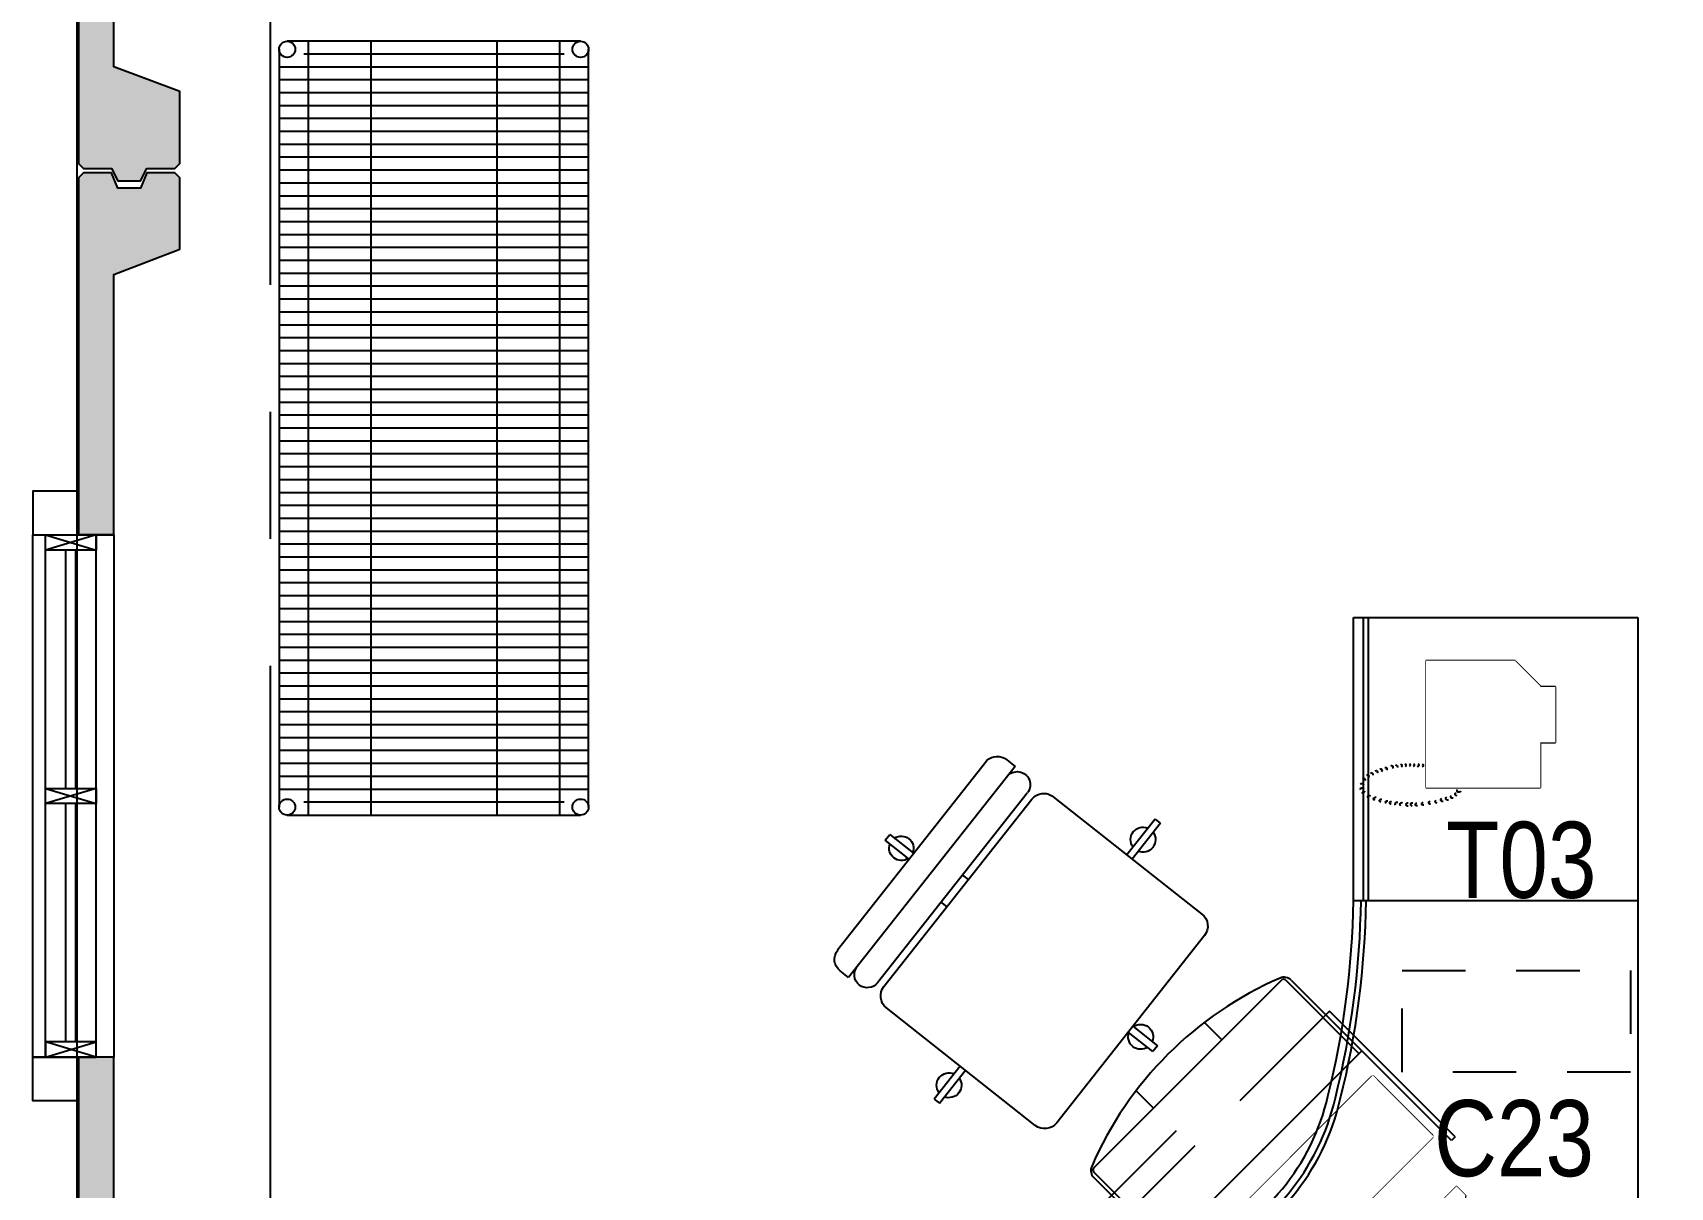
# Model space of a CAD drawing. Extents: x -28 to 149, y -33 to 76.
# Drawn here: x -0.468 to 2.758, y 17.886 to 20.159 of the extents above; entities that cross this region are included whole.
import ezdxf

# ---------------------------------------------------------------- set-up
doc = ezdxf.new("R2010")
doc.units = 0
doc.set_wipeout_variables(frame=1)
for name, pattern in [('CENTER', [2, 1.25, -0.25, 0.25, -0.25]), ('HIDDEN', [0.375, 0.25, -0.125]), ('HIDDEN2', [0.1875, 0.125, -0.0625])]:
    doc.linetypes.add(name, pattern=pattern)
for name, color, linetype in [('arq-ejes-principales', 1, 'CENTER'), ('arq-hatch', 252, 'Continuous'), ('arq-mobiliario', 1, 'Continuous'), ('arq-prefafricado', 1, 'Continuous'), ('arq-tarimas', 1, 'Continuous'), ('arq-techo', 1, 'Continuous'), ('arq-text-equipamiento', 2, 'Continuous'), ('arq-ventanas', 2, 'Continuous'), ('arq-wipeout', 2, 'Continuous'), ('wipeout', 254, 'Continuous')]:
    doc.layers.add(name, color=color, linetype=linetype)
doc.styles.add('dape 2', font='ARIALN.TTF', dxfattribs={"height": 2.5})

# ---------------------------------------------------------------- blocks, each defined once
blk = doc.blocks.new('S09')
for p, q in [((0.2054073958617479, 0.2578202470482758), (0.2054073958617479, 0.3484346724856771)), ((0.2182906908779216, 0.3475463897439859), (0.2054073958617479, 0.3475463897439859)), ((0.2182906908779216, 0.3475463897439859), (0.2182906908779216, 0.2578202470482758)), ((0.4991212709312762, 0.25817811635428), (0.4991212709312691, -0.2714001091064944)), ((0.519999999999996, 0.25817811635428), (0.4991212709312762, 0.25817811635428)), ((0, 0.2278202470482782), (0, -0.2421797529517207)), ((0.4032221944398273, 0.2578202470482758), (0.03000000000000114, 0.2578202470482758)), ((0.4332221944398285, -0.2421797529517207), (0.4332221944398285, 0.2278202470482782)), ((0.447703120286377, 0.2311078595643501), (0.447703120286377, -0.243997545103845)), ((0.5499999999999972, -0.2421797529517207), (0.5499999999999972, 0.2324678516785532)), ((0, 0), (-0.0616941121458936, 0)), ((-0.0616941121458936, 0), (-0.0616941121458936, -0.01435950590343893)), ((0.447703120286377, 0.02601582044188078), (0.4332221944398285, 0.02601582044188078)), ((0.6099999999999923, 0), (0.5499999999999972, 0)), ((0.6099999999999923, -0.01435950590343893), (0.6099999999999923, 0)), ((-0.0616941121458936, -0.01435950590343893), (0, -0.01435950590343893)), ((0.5499999999999972, -0.01435950590343893), (0.6099999999999923, -0.01435950590343893)), ((0.4489237102407841, -0.04233402174336831), (0.4332221944398285, -0.04233402174336831)), ((0.03000000000000114, -0.2721797529517218), (0.4032221944398273, -0.2721797529517218)), ((0.2054073958617479, -0.3546973853407636), (0.2054073958617479, -0.2721797529517218)), ((0.2182906908779145, -0.2721797529517218), (0.2182906908779145, -0.3546973853407636)), ((0.4991212709312691, -0.2714001091064944), (0.519999999999996, -0.2714001091064944)), ((0.2182906908779145, -0.3546973853407636), (0.2054073958617479, -0.3546973853407636))]:
    blk.add_line(p, q)
for centre, radius, start, end in [((0.2118490433698312, 0.3010202470482746), 0.0245, 105.2436560029349, 254.7563439970651), ((0.2118490433698312, 0.3010202470482746), 0.0245, 285.2436560029416, 74.75634399705832), ((0.4734121956088231, 0.2324781163542795), 0.02569999999999939, 359.999999999999, 180.000000000001), ((0.519999999999996, 0.2278202470482746), 0.0303578693060047, 8.806265444034567, 90), ((0.03000000000000114, 0.2278202470482746), 0.0299999999999998, 90, 180), ((0.4032221944398273, 0.2278202470482746), 0.0299999999999998, 0, 90), ((-0.02501250828040469, -0.006773954720802777), 0.02455558586291562, 16.01339442394712, 163.9866055760527), ((0.5749999999999957, -0.007179752951721241), 0.02397404824065763, 17.42638589022775, 162.5736141097723), ((-0.02501250828040469, -0.006773954720802777), 0.02455558586291562, 197.9937632189564, 342.0062367810435), ((0.5749999999999957, -0.007179752951721241), 0.02397404824065763, 197.4263858902277, 342.5736141097723), ((0.03000000000000114, -0.2421797529517207), 0.03000000000000025, 180, 270), ((0.4032221944398273, -0.2421797529517207), 0.03000000000000025, 270, 359.9999999999992), ((0.4734121956088231, -0.243997545103845), 0.0257090753224487, 180, 0), ((0.519999999999996, -0.2421797529517207), 0.02922035615477503, 270, 0), ((0.2123027705256604, -0.3154276195300625), 0.0245, 106.3463979251559, 253.6536020748437), ((0.2123027705256604, -0.3154276195300625), 0.0245, 284.1466686349571, 75.85333136504245)]:
    blk.add_arc(centre, radius, start, end)
blk = doc.blocks.new('*U169')
at = {"linetype": 'HIDDEN2'}
blk.add_lwpolyline([(0, 0), (0.1999999999999886, 0), (0.1999999999999886, -0.4500000000000455), (0, -0.4500000000000455)], close=True, dxfattribs=at)
blk = doc.blocks.new('*U170')
for p, q in [((-0.142248875367729, 0.1632000000014135), (-0.1285535014309582, 0.163200000001269)), ((-0.1358488753677766, 0.1728000000013421), (-0.1285535014308573, 0.1728000000012673)), ((-0.1614488753675941, 0.1344000000016159), (-0.1285535014309582, 0.1344000000012688)), ((-0.1550488753676454, 0.1440000000015389), (-0.1285535014308573, 0.1440000000012671)), ((-0.1486488753676851, 0.1536000000014792), (-0.1285535014307564, 0.1536000000012732)), ((-0.1635535014300501, 0.124800000001632), (-0.1285535014307564, 0.124800000001273)), ((-0.1635535014300501, 0.115200000001626), (-0.1285535014308573, 0.115200000001267)), ((-0.1635535014300501, 0.1056000000016379), (-0.1285535014309582, 0.1056000000012687)), ((-0.1635535014300501, 0.09600000000163189), (-0.1285535014310591, 0.09600000000126263)), ((-0.1635535014300501, 0.08640000000162584), (-0.12855350143116, 0.08640000000125658)), ((-0.1635535014300501, 0.07680000000163023), (-0.1285535014312609, 0.07680000000127118)), ((-0.1635535014300501, 0.06720000000164217), (-0.1285535014313618, 0.06720000000127291)), ((-0.1635535014305565, 0.05760000000165411), (-0.1285535014314646, 0.05760000000128485)), ((-0.1635535014305565, 0.04800000000164806), (-0.1285535014315655, 0.0480000000012788)), ((-0.1635535014305565, 0.03840000000164201), (-0.1285535014316664, 0.03840000000127275)), ((-0.1635535014305565, 0.0288000000016464), (-0.1285535014317673, 0.02880000000128735)), ((-0.1635535014305565, 0.01920000000165833), (-0.1285535014318682, 0.01920000000128907)), ((-0.163553501431063, 0.009600000001670272), (-0.128553501431971, 0.009600000001301012)), ((-0.163553501431063, 1.66422431391311e-12), (-0.1285535014320719, 2.033484491903437e-12)), ((-0.163553501431063, -0.009599999998341824), (-0.128553501431971, -0.009599999997972564)), ((-0.1635535014305565, -0.01919999999832989), (-0.1285535014318682, -0.01919999999796063)), ((-0.1635535014305565, -0.02879999999831795), (-0.1285535014317673, -0.0287999999979589)), ((-0.1635535014305565, -0.03839999999831356), (-0.1285535014316664, -0.0383999999979443)), ((-0.1635535014305565, -0.04799999999831961), (-0.1285535014315655, -0.04799999999795035)), ((-0.1635535014305565, -0.05759999999832566), (-0.1285535014314646, -0.0575999999979564)), ((-0.1635535014300501, -0.06719999999831372), (-0.1285535014313618, -0.06719999999794446)), ((-0.1635535014300501, -0.07679999999830178), (-0.1285535014312609, -0.07679999999794274)), ((-0.1635535014300501, -0.0863999999982974), (-0.12855350143116, -0.08639999999792813)), ((-0.1635535014300501, -0.09599999999830344), (-0.1285535014310591, -0.09599999999793418)), ((-0.1635535014300501, -0.1055999999983095), (-0.1285535014309582, -0.1055999999979402)), ((-0.1635535014300501, -0.1151999999982976), (-0.1285535014308573, -0.1151999999979385)), ((-0.1635535014300501, -0.1247999999983036), (-0.1285535014307564, -0.1247999999979446)), ((-0.1614488753675941, -0.1343999999982874), (-0.1285535014309582, -0.1343999999979404)), ((-0.1550488753676454, -0.1439999999982104), (-0.1285535014308573, -0.1439999999979387)), ((-0.1486488753676851, -0.1535999999981508), (-0.1285535014307564, -0.1535999999979447)), ((-0.142248875367729, -0.1631999999980851), (-0.1285535014309582, -0.1631999999979405)), ((-0.1358488753677766, -0.1727999999980137), (-0.1285535014308573, -0.1727999999979388))]:
    blk.add_line(p, q)
for points in [[(-0.404822571349172, -0.2300000000008851), (-0.224822571349172, -0.2300000000008851), (-0.224822571349172, 0.2299999999990945), (-0.404822571349172, 0.2299999999990945)], [(0.11000000000152, 0.1449999999988449), (0.01500000000152113, 0.1449999999998397), (0.01500000000231694, 0.2199999999998568), (0.1100000000023158, 0.2199999999988336)], [(0.01500000000152113, 0.1449999999998397), (0.01500000000231694, 0.2199999999998568), (0.1100000000023158, 0.2199999999988336), (0.11000000000152, 0.1449999999988449)], [(0.1450000000015166, 0.1449999999984755), (0.1220000000015204, 0.1449999999987313), (0.1220000000023163, 0.2199999999987199), (0.1450000000023124, 0.2199999999984641)], [(0.1220000000015204, 0.1449999999987313), (0.1220000000023163, 0.2199999999987199), (0.1450000000023124, 0.219999999998464), (0.1450000000015166, 0.1449999999984755)], [(-0.1260535014260142, 0.1920000000010527), (-0.1260535014300501, -0.1919999999989335), (-0.1010535014300501, -0.1919999999989335), (-0.1010535014260142, 0.1920000000010527)], [(0.03250000000099362, 0.0949999999996578), (0.03250000000079467, 0.07499999999964757), (0.01500000000078217, 0.07499999999984652), (0.01500000000143586, 0.1349999999998488), (0.03250000000141995, 0.1349999999996498), (0.03250000000119257, 0.114999999999668), (0.05000000000120508, 0.1149999999994691), (0.05000000000100613, 0.09499999999945885)], [(0.01500000000078217, 0.07499999999984656), (0.01500000000143587, 0.1349999999998488), (0.03250000000141994, 0.1349999999996498), (0.03250000000119257, 0.114999999999668), (0.05000000000120508, 0.1149999999994691), (0.05000000000100613, 0.09499999999945885), (0.03250000000099362, 0.0949999999996578), (0.03250000000079467, 0.07499999999964757)], [(0.110000000000781, 0.07499999999885176), (0.07000000000078899, 0.07499999999924967), (0.07000000000141426, 0.1349999999992804), (0.1100000000014063, 0.134999999998854)], [(0.07000000000078899, 0.07499999999924967), (0.07000000000141426, 0.1349999999992803), (0.1100000000014063, 0.134999999998854), (0.110000000000781, 0.07499999999885176)], [(0.1450000000007776, 0.07499999999848228), (0.1220000000007815, 0.07499999999870965), (0.1220000000014352, 0.1349999999987119), (0.1450000000014313, 0.1349999999984846)], [(0.1220000000007815, 0.07499999999870965), (0.1220000000014352, 0.1349999999987119), (0.1450000000014313, 0.1349999999984846), (0.1450000000007776, 0.0749999999984823)], [(0.0149999999976842, -0.2200000000001694), (0.01499999999799684, -0.1900000000001683), (0.03249999999800934, -0.1900000000003388), (0.03249999999817987, -0.1750000000003524), (0.01499999999816737, -0.1750000000001535), (0.01500000000021373, 0.0199999999998397), (0.03250000000022624, 0.01999999999966917), (0.03250000000036835, 0.03499999999965553), (0.01500000000035584, 0.03499999999985448), (0.0150000000006969, 0.0649999999998272), (0.1100000000006958, 0.06499999999883244), (0.1099999999976831, -0.2200000000011642)], [(0.0149999999976842, -0.2200000000001694), (0.01499999999799684, -0.1900000000001683), (0.03249999999800934, -0.1900000000003388), (0.03249999999817987, -0.1750000000003524), (0.01499999999816737, -0.1750000000001535), (0.01500000000021373, 0.01999999999983971), (0.03250000000022623, 0.01999999999966917), (0.03250000000036835, 0.03499999999965553), (0.01500000000035584, 0.03499999999985448), (0.0150000000006969, 0.0649999999998272), (0.1100000000006958, 0.06499999999883244), (0.1099999999976831, -0.2200000000011642)], [(0.1449999999998965, -0.01000000000152568), (0.1219999999999004, -0.0100000000012983), (0.1220000000006678, 0.06499999999871875), (0.1450000000006924, 0.06499999999846295)], [(0.1219999999999004, -0.01000000000129825), (0.1220000000006678, 0.06499999999871875), (0.1450000000006924, 0.06499999999846295), (0.1449999999998965, -0.01000000000152568)], [(-0.1960535014300502, -0.03249999999894038), (-0.1660535014300502, -0.03249999999894038), (-0.1660535014300502, 0.03250000000105957), (-0.1960535014300502, 0.03250000000105957)], [(0.1449999999990155, -0.09350000000151226), (0.1219999999990193, -0.09350000000128489), (0.1219999999998151, -0.01850000000126784), (0.1449999999998113, -0.01850000000152363)], [(0.1219999999990193, -0.09350000000128489), (0.1219999999998151, -0.01850000000126784), (0.1449999999998113, -0.01850000000152363), (0.1449999999990155, -0.09350000000151225)], [(0.1449999999981344, -0.1770000000015273), (0.1219999999981383, -0.1770000000012715), (0.1219999999989341, -0.1020000000012828), (0.1449999999989302, -0.1020000000015102)], [(0.1219999999981383, -0.1770000000012715), (0.1219999999989341, -0.1020000000012829), (0.1449999999989302, -0.1020000000015102), (0.1449999999981344, -0.1770000000015273)], [(0.1449999999976797, -0.2200000000015052), (0.1219999999976835, -0.2200000000012778), (0.1219999999979393, -0.1970000000012817), (0.1449999999979354, -0.1970000000015091)], [(0.1219999999976835, -0.2200000000012778), (0.1219999999979393, -0.1970000000012817), (0.1449999999979354, -0.1970000000015091), (0.1449999999976796, -0.2200000000015052)]]:
    blk.add_lwpolyline(points, close=True)
blk.add_lwpolyline([(0.004999999997579607, -0.2300000000000466, -0.4142135623730951), (-2.359001882723533e-12, -0.2249999999999943), (2.359001882723533e-12, 0.2249999999999943, -0.4142135623730951), (0.005000000002411298, 0.2299999999999329), (0.1650000000024363, 0.229999999998256, -0.4142135623730951), (0.1700000000023749, 0.2249999999982037), (0.1699999999976285, -0.2250000000017849, -0.4142135623730951), (0.1649999999976046, -0.2300000000017235)], format="xyb", close=True)
for points in [[(-0.1260535014260142, 0.1920000000010527), (-0.1660535014300502, 0.1320000000010526), (-0.1660535014300502, -0.1319999999989334), (-0.1260535014300501, -0.1919999999989335)], [(-0.1010535014274799, 0.05254668119785588), (-0.05746057231748691, 0.0961396103078489), (-0.094937231720374, 0.1336162697107359), (-0.1010535014266921, 0.1275000000044177)], [(-0.1660535014300502, 0.0625000000010596), (-0.1960535014300501, 0.03250000000105957), (-0.1960535014300502, -0.03249999999894015), (-0.1660535014300501, -0.0624999999989404)], [(-0.1010535014293722, -0.1274999999996185), (-0.094937231720374, -0.1336162697086167), (-0.05746057231748691, -0.0961396103057297), (-0.1010535014285844, -0.05254668119463224)]]:
    blk.add_lwpolyline(points)
for points in [[(-0.22482257134917205, -0.23000000000088508), (-0.40482257134917193, -0.23000000000088508), (-0.404822571349172, 0.22999999999909437), (-0.22482257134917205, 0.22999999999909437)], [(0.17000000000242765, 0.22999999999825615), (-2.4158453015843406e-12, 0.22999999999825615), (-2.4158453015843406e-12, -0.23000000000004658), (0.17000000000242765, -0.23000000000004658)], [(-0.10105350143005014, -0.19199999999893344), (-0.12605350143005012, -0.1919999999989335), (-0.16605350143005018, -0.13199999999893341), (-0.16605350143005024, -0.06249999999894035), (-0.19605350143005015, -0.032499999998940265), (-0.1960535014300502, 0.032500000001059515), (-0.16605350143005018, 0.06250000000105954), (-0.16605350143005018, 0.1320000000010525), (-0.12605350142601424, 0.19200000000105255), (-0.10105350142601423, 0.19200000000105255), (-0.10105350142669213, 0.12750000000441764), (-0.09493723172037404, 0.13361626971073592), (-0.057460572317486934, 0.09613961030784884), (-0.10105350142747992, 0.05254668119785583), (-0.10105350142858444, -0.05254668119463224), (-0.057460572317486934, -0.0961396103057297), (-0.094937231720374, -0.13361626970861668), (-0.10105350142937222, -0.12749999999961853)]]:
    blk.add_wipeout(points).dxf.layer = 'wipeout'
blk = doc.blocks.new('M-04')
for p, q in [((0, -1.2), (0, 0)), ((0, 0), (1.5, 0)), ((1.5, 0), (1.5, -0.56)), ((0.7555793725461355, -0.338825897274716), (0.7626504403581554, -0.3317548294626962)), ((1.003066745961443, -0.5863132706900236), (0.7555793725461355, -0.338825897274716)), ((1.010137813773463, -0.5792422028780038), (0.7626504403581554, -0.3317548294626962)), ((0.5434473381902036, -0.9045113222239218), (0.9323560678427725, -0.5156025925713528)), ((0.9323560678427725, -0.5156025925713528), (1.071323194335307, -0.6545697190638871)), ((0.9266992135932531, -0.5212594468208722), (1.071656103736484, -0.6662163369641032)), ((1.071656103736564, -0.6732874047758819), (0.7011321503947326, -1.043811358117714)), ((0.3595995750817076, -0.7348056947391441), (0.3666706428935667, -0.7277346269272851)), ((0.3595995750817076, -0.7348056947391441), (0.6070869484970154, -0.9822930681544517)), ((0.3666706428935667, -0.7277346269272851), (0.6141580163088745, -0.9752220003425927)), ((0.9535692712784702, -0.7913742372339763), (0.9879775883500692, -0.825782554305575)), ((0.694061082582954, -1.043811358117633), (0.549104192439723, -0.8988544679744024)), ((0.6824144646827379, -1.043478448716456), (0.5434473381902036, -0.9045113222239218)), ((0.8192189828529877, -0.9257245256594588), (0.8536272999245865, -0.9601328427310576)), ((0, -1.2), (0.5600000000000023, -1.2))]:
    blk.add_line(p, q)
at = {"linetype": 'HIDDEN'}
blk.add_line((0.6070869484970154, -0.9822930681544517), (1.010137813773463, -0.5792422028780038), dxfattribs=at)
for centre, major_axis, ratio, start_param, end_param in [((1.0414570428048, -0.9141068344466039), (0.3306314334952904, 0.3306314334952903), 0.9999999999999999, 0.2826240387518166, 2.129709974745987), ((1.041457042804799, -0.9141068344465966), (-0.3235603656834168, 0.3235603656834168), 0.9999999999999998, -1.289970296556813, 0.5591066593167469), ((1.041457042804804, -0.9141068344466048), (-0.3129537639656078, 0.3129537639656079), 0.9999999999999998, -1.292750816596777, 0.5594094615102385), ((1.456179639935498, 0.03624578038560999), (-0.4121399267030745, 0.4121399267030746), 0.9999999999999987, 2.017763809737926, 2.431447909699328), ((1.4561796399355, 0.03624578038560888), (-0.4050688588912041, 0.4050688588912042), 0.9999999999999998, 2.019203120850858, 2.432764119011005), ((1.456179639935492, 0.03624578038559401), (0.4227465284208765, 0.4227465284208764), 0.9999999999999991, 3.586440402611979, 4.000352709072232), ((0.4197036514826301, -0.3918589058636186), (0.505581348548382, 0.505581348548382), 0.9999999999999996, 4.336707598744329, 5.08807036202505), ((1.057181058711589, -0.6687118546876052), (-0.014142135623731, 0.014142135623731), 0.9999999999999966, 3.517274035230156, 4.712388980384693), ((1.068120569830635, -0.6697518708699524), (-0.003535533905932753, 0.003535533905932753), 0.9999999999999843, 3.141592653589793, 4.712388980384674), ((2.253343155255005, -1.224643703349121), (1.215178891567411, 1.21517889156741), 0.9999999999999997, 2.111976716774298, 2.341853945637633), ((2.253343155254889, -1.224643703349154), (1.208107823755466, 1.208107823755466), 0.9999999999999991, 2.111924614143297, 2.34177000447445), ((2.253343155255131, -1.224643703349205), (-1.197501222037822, 1.197501222037822), 0.9999999999999991, 0.5410481774958864, 0.7708459070138449), ((0.6965566003064559, -1.029336313092738), (-0.01414213562373096, 0.01414213562373096), 0.9999999999999994, 1.570796326794897, 2.765911271949431), ((0.6975966164888031, -1.040275824211784), (0.003535533905932753, 0.003535533905932753), 0.999999999999992, 3.141592653589793, 4.712388980384698)]:
    blk.add_ellipse(centre, major_axis=major_axis, ratio=ratio, start_param=start_param, end_param=end_param)
blk.add_point((0.7379017030165684, -0.710056957397557))
blk = doc.blocks.new('*U172')
for p, q in [((0.5576319082592838, -1.650922090173655e-16), (0, 0)), ((0, 0), (-1.658075689211802e-16, -0.5600481792064762)), ((0.5576319082592834, -0.5600481792064763), (0.5576319082592838, -1.650922090173655e-16)), ((-1.658075689211802e-16, -0.5600481792064762), (0.5576319082592834, -0.5600481792064763))]:
    blk.add_line(p, q)
at = {"color": 251}
for p, q in [((-1.658075689211802e-16, -0.5300481792064786), (0.5576319082592834, -0.5300481792064787)), ((-1.658075689211802e-16, -0.5400481792064766), (0.5576319082592834, -0.5400481792064767))]:
    blk.add_line(p, q, dxfattribs=at)
blk = doc.blocks.new('*U173')
for p, q in [((1.418309913958638e-14, 1.419697692739419e-14), (0.08913800744493014, 2.128306836841239e-14)), ((1.412763509452627e-14, -0.2258721722261328), (1.418309913958638e-14, 1.419697692739419e-14)), ((0.08913800744493015, 0.02938533183185395), (0.1984222131352453, 0.02938533183185392)), ((0.08913800744493014, 0.02031818886391076), (0.08913800744493015, 0.02938533183185395)), ((0.08913800744493014, -0.01269891104390556), (0.08913800744493014, 0.02031818886391076)), ((0.09317583873217924, 0.01633206777602677), (0.09317583873217924, -0.00750126856269876)), ((0.1937309400331912, 0.01633206777602674), (0.09317583873217924, 0.01633206777602677)), ((0.1860061026842885, 0.02031818886391073), (0.1033805569786494, 0.02031818886391074)), ((0.1937309400331912, -0.007501268562698794), (0.1937309400331912, 0.01633206777602674)), ((0.1984222131352453, 0.02938533183185392), (0.1984222131352453, 0.02031818886391072)), ((0.1984222131352453, 0.02031818886391072), (0.1984222131352453, -0.01269891104390559)), ((0.1984222131352453, 2.124862106516196e-14), (0.1999308857399313, 2.124852868560814e-14)), ((0.2500000000000142, -0.05006911426006874), (0.1999308857399313, 2.124852868560814e-14)), ((0.01875363689067907, -0.02923169983032638), (0.01875363689065064, -0.06854204782295882)), ((0.01996983100613645, -0.01269891104391265), (0.07157860826107762, -0.01269891104391266)), ((0.02339479210336034, -0.02459054461765222), (0.06265141888043499, -0.02449197943521856)), ((0.06753528787164949, -0.0693713370804119), (0.06729257409308784, -0.02913313464789983)), ((0.1124361436187513, -0.01269891104390557), (0.08913800744493014, -0.01269891104390556)), ((0.09164583432915659, -0.03221231276859275), (0.2011294917965926, -0.03221231276859278)), ((0.09317583873217924, -0.00750126856269876), (0.1937309400331912, -0.007501268562698794)), ((0.1984222131352453, -0.01269891104390559), (0.1790657296324127, -0.01269891104390559)), ((0.2401967174005648, -0.05296474270453906), (0.2105375210788764, -0.02330554638285072)), ((0.09164583432915659, -0.04491982294776169), (0.2011294917965926, -0.04491982294776171)), ((0.09164583432915659, -0.05762733312693062), (0.2011294917965926, -0.05762733312693065)), ((0.2500000000000142, -0.05006911426006874), (0.2500000000000142, -0.2258721722261328)), ((0.02356041979489016, -0.07579267457293072), (0.01875363689065064, -0.06854204782295882)), ((0.02356041979489016, -0.07579267457291651), (0.02356041979489014, -0.1698214265687313)), ((0.06272850496740996, -0.07662196383039091), (0.06753528787164949, -0.06937133708041901)), ((0.06272850496740996, -0.0766219638303767), (0.06272850496740993, -0.1706507158261915)), ((0.09164583432915659, -0.07033484330609954), (0.2011294917965926, -0.07033484330609958)), ((0.09164583432915659, -0.08304235348526848), (0.2011294917965926, -0.08304235348526852)), ((0.1038024863387221, -0.09574986366443743), (0.2011294917965926, -0.09574986366443745)), ((0.09167946174943603, -0.1204617840833251), (0.09167946174943602, -0.1280810619032736)), ((0.09167946174943602, -0.1280810619032736), (0.1094701191942561, -0.1280810619032736)), ((0.1165099965178768, -0.1084573738436064), (0.2011294917965926, -0.1084573738436064)), ((0.09171677890923029, -0.1561658251964673), (0.09171677890923029, -0.145169649894136)), ((0.0917167789092445, -0.1561658251964602), (0.1057167789092403, -0.1561658251964602)), ((0.1109667789092298, -0.1561658251964673), (0.1109667789092298, -0.145169649894136)), ((0.110966778909244, -0.1561658251964602), (0.1249667789092398, -0.1561658251964602)), ((0.1302167789092294, -0.1561658251964673), (0.1302167789092294, -0.145169649894136)), ((0.1302167789092436, -0.1561658251964602), (0.1442167789092394, -0.1561658251964602)), ((0.1494667789092431, -0.1561658251964673), (0.1494667789092431, -0.145169649894136)), ((0.1494667789092431, -0.1561658251964602), (0.1616805497782962, -0.1561658251964602)), ((0.1896849531924686, -0.1575515862954334), (0.1896849531924686, -0.146555410993102)), ((0.1896849531924686, -0.1575515862954263), (0.2018987240615217, -0.1575515862954263)), ((0.2125678268543396, -0.1578980265701731), (0.2125678268543396, -0.1469018512678418)), ((0.2125678268543396, -0.157898026570166), (0.2247815977233926, -0.157898026570166)), ((0.02356041979489014, -0.1698214265687313), (0.01875363689065061, -0.177072053318696)), ((0.06272850496740993, -0.1706507158261915), (0.06753528787164946, -0.1779013425761563)), ((0.09171677890923029, -0.1754158251964669), (0.09171677890923029, -0.161415825196464)), ((0.0917167789092445, -0.1754158251964598), (0.1057167789092403, -0.1754158251964598)), ((0.09171677890923027, -0.1946658251964664), (0.09171677890923027, -0.1806658251964635)), ((0.1109667789092298, -0.1754158251964669), (0.1109667789092298, -0.161415825196464)), ((0.110966778909244, -0.1754158251964598), (0.1249667789092398, -0.1754158251964598)), ((0.1109667789092298, -0.1946658251964664), (0.1109667789092298, -0.1806658251964635)), ((0.1302167789092294, -0.1754158251964669), (0.1302167789092294, -0.161415825196464)), ((0.1302167789092436, -0.1754158251964598), (0.1442167789092394, -0.1754158251964598)), ((0.1302167789092294, -0.1946658251964664), (0.1302167789092294, -0.1806658251964635)), ((0.1494667789092431, -0.1754158251964669), (0.1494667789092431, -0.161415825196464)), ((0.1494667789092431, -0.1754158251964598), (0.1616805497782962, -0.1754158251964598)), ((0.1494667789092431, -0.1946658251964664), (0.1494667789092431, -0.1806658251964635)), ((0.1896849531924686, -0.1768015862954329), (0.1896849531924686, -0.16280158629543)), ((0.1896849531924686, -0.1768015862954258), (0.2018987240615217, -0.1768015862954258)), ((0.1896849531924686, -0.1960515862954325), (0.1896849531924686, -0.1820515862954296)), ((0.2125678268543396, -0.1771480265701726), (0.2125678268543396, -0.1631480265701697)), ((0.2125678268543396, -0.1771480265701655), (0.2247815977233926, -0.1771480265701655)), ((0.2125678268543396, -0.1963980265701722), (0.2125678268543396, -0.1823980265701693)), ((0.09171677890924448, -0.1946658251964593), (0.1057167789092403, -0.1946658251964593)), ((0.09171677890923027, -0.213915825196466), (0.09171677890923027, -0.1999158251964631)), ((0.09171677890924448, -0.2139158251964589), (0.1057167789092403, -0.2139158251964589)), ((0.110966778909244, -0.1946658251964593), (0.1249667789092398, -0.1946658251964593)), ((0.1109667789092298, -0.213915825196466), (0.1109667789092298, -0.1999158251964631)), ((0.110966778909244, -0.2139158251964589), (0.1249667789092398, -0.2139158251964589)), ((0.1302167789092436, -0.1946658251964593), (0.1442167789092394, -0.1946658251964593)), ((0.1302167789092294, -0.213915825196466), (0.1302167789092294, -0.1999158251964631)), ((0.1302167789092436, -0.2139158251964589), (0.1442167789092394, -0.2139158251964589)), ((0.1494667789092431, -0.1946658251964593), (0.1616805497782962, -0.1946658251964593)), ((0.1494667789092431, -0.213915825196466), (0.1494667789092431, -0.1999158251964631)), ((0.1494667789092431, -0.2139158251964589), (0.1616805497782962, -0.2139158251964589)), ((0.1896849531924686, -0.1960515862954254), (0.2018987240615217, -0.1960515862954254)), ((0.1896849531924686, -0.215301586295432), (0.1896849531924686, -0.2013015862954291)), ((0.1896849531924686, -0.2153015862954249), (0.2018987240615217, -0.2153015862954249)), ((0.2125678268543396, -0.1963980265701651), (0.2247815977233926, -0.1963980265701651)), ((0.2125678268543396, -0.2156480265701717), (0.2125678268543396, -0.2016480265701688)), ((0.2125678268543396, -0.2156480265701646), (0.2247815977233926, -0.2156480265701646)), ((0.2500000000000142, -0.2258721722261328), (1.412763509452627e-14, -0.2258721722261328))]:
    blk.add_line(p, q)
blk.add_lwpolyline([(0.01875363689065061, -0.177072053318696), (0.01875363689063639, -0.2102328284106179, 0.4142135623730951), (0.02339479210331766, -0.2148739836232992), (0.06289413265896818, -0.2157032728807594, 0.4142135623730951), (0.06753528787164945, -0.2110621176680781), (0.06753528787164946, -0.1779013425761563)], format="xyb")
for centre, radius, start, end in [((0.02339479210336034, -0.02923169983033349), 0.004641155212681269, 89.99999999999064, 179.9999999999508), ((0.06265141888043499, -0.02913313464789983), 0.004641155212681269, 0, 89.99999999999145), ((-0.005974040737129436, -0.1608684090834345), 0.003264770973897792, 92.76559239847853, 316.8111223795572), ((-0.02435514014418069, -0.1933544141086898), 0.003105091692517012, 150.969165227078, 344.7233580196289), ((-0.0210503819569255, -0.183077290268237), 0.003367281568654863, 147.7326553350695, 335.941535003721), ((-0.01800292063244064, -0.1736085498981268), 0.00299277058525213, 147.0302492119783, 328.9953048653973), ((-0.01272029569678075, -0.1651278303564326), 0.003286240207065078, 162.8632908202302, 335.6170596525697), ((-0.02961179615314799, -0.2168415424806014), 0.003179954134187571, 175.2176370542383, 357.1574425046699), ((-0.0273870735376108, -0.2044216952515185), 0.002949560751797572, 165.5094079796042, 345.4406686044221), ((0.041296288310292, -0.2180577666112598), 0.002896545968548532, 20.64379184213218, 188.2778934713895), ((0.04258165503513558, -0.2261588406887825), 0.003267263802198265, 28.7487791004262, 174.502932295323), ((-0.03307938667472862, -0.2522248214694045), 0.00328817149281655, 185.6296693707532, 18.54225683151503), ((-0.03325392862029738, -0.2433250525740007), 0.002838588015106061, 158.5081282561607, 2.579865229845028), ((-0.03159007931292032, -0.2306409416739257), 0.003234545939351646, 168.0364385724182, 355.7143671894495), ((0.0435936395525828, -0.2339703814126609), 0.003204331835661859, 23.79308485594902, 159.6754905157555), ((0.04418531995449362, -0.2423915935746664), 0.003077315544902387, 20.63373085063957, 186.6019623717394), ((0.04493896163201319, -0.2525533809152237), 0.00387748560214681, 43.8774013753609, 154.4365551842604), ((0.04464620708883151, -0.2603246957704287), 0.003602774721517316, 40.68156504943641, 151.1229868318237), ((-0.03315680232697113, -0.2613383092667689), 0.003295782060558402, 165.786932516581, 14.2130674835402), ((-0.03279167532055292, -0.2733355230679493), 0.003386330147921476, 211.886585830488, 33.31696305275912), ((-0.03228476376000354, -0.2825392178761845), 0.00376904186609442, 229.0625728130914, 23.21484212925319), ((0.04144865524321507, -0.2850758790047295), 0.003470859784237917, 352.7841056716951, 125.9489528307949), ((0.04303081730678561, -0.2758109810969387), 0.003088354029229923, 4.443081918950449, 147.5028225140749), ((0.0438573008832889, -0.2685202806591321), 0.003504164975486381, 21.17378444218361, 143.647538615642), ((-0.0300060460486976, -0.2936204436503473), 0.003125483172321528, 184.1357479663607, 4.655086406294957), ((-0.02872455930283034, -0.3020942447453336), 0.003115568068985533, 212.0438769461062, 26.31891144771225), ((-0.02579599681953947, -0.3137577736943626), 0.003090360591336363, 192.890165077569, 20.20247792100645), ((0.03063408057315076, -0.323738561612764), 0.003102357088049742, 331.0555779659844, 133.843674990906), ((0.03384081421938834, -0.314978915666508), 0.003066325974314963, 331.2544571943503, 146.2511365135123), ((0.03672004781216732, -0.305350148035231), 0.003124727269028557, 333.7483302557129, 136.0196817018185), ((0.04029847529587006, -0.2933894518639094), 0.003022944026608368, 336.7919785599245, 159.6310195037902), ((-0.02190677946559571, -0.3255823837448091), 0.003110769254389703, 189.6790490206316, 44.79907010853277), ((-0.0183387334930104, -0.3371945860448236), 0.003049176694563399, 210.055626653906, 49.12810237590687), ((-0.01045775374326764, -0.3475344141888357), 0.003108319166593085, 246.2630511599148, 51.26648812189968), ((-0.003133163449575823, -0.3511221295983802), 0.003097741668681494, 243.4503722925779, 74.02027627844193), ((0.005296623021265988, -0.3517315476048637), 0.003118721637920337, 296.1071532408165, 85.33627918217483), ((0.01498891281441661, -0.3482212155709093), 0.003214915505067894, 313.8522798666092, 104.5725541666092), ((0.02201068655587324, -0.3412215901612328), 0.003240647259412161, 332.5742272507128, 137.7137952165699), ((0.02562892832891339, -0.3332479974188658), 0.003325028823567203, 336.2431755851551, 108.8148012186848)]:
    blk.add_arc(centre, radius, start, end)
blk.add_wipeout([(1.4183099139586375e-14, 1.4155343563970746e-14), (1.4127587988355117e-14, -0.2258491590991696), (0.25000000000001416, -0.2258491590991696), (0.25000000000001416, -0.05006911426006877), (0.19993088573993129, 2.120525977034049e-14), (0.19842221313524527, 2.120525977034049e-14), (0.19842221313524527, 0.029385331831853878), (0.08913800744493014, 0.029385331831853878), (0.08913800744493011, 2.1260770921571748e-14)])
blk = doc.blocks.new('DIV-V')
for p, q in [((0.0299288507647642, 0.04002293031685715), (-7.225119236870664e-05, -0.05997673908938569)), ((0.02992774880580989, -0.0599770696770727), (-7.114923341439844e-05, 0.04002326090454415))]:
    blk.add_line(p, q)
blk.add_lwpolyline([(0.02992907092267139, 0.04002293031443109), (0.02992796896371708, -0.05997706967949874), (-7.203103446151715e-05, -0.05997673909181174), (-7.092907550720895e-05, 0.04002326090211809)], close=True)
blk = doc.blocks.new('DRYDRY')
at = {"layer": 'arq-hatch'}
h = blk.add_hatch(color=256, dxfattribs=at)
h.paths.add_polyline_path([(31.47214431909634, 140.7715306716251), (31.46214431909613, 140.7815306716257), (31.40714431909583, 140.7815306716253), (31.39464431909647, 140.751530671626), (31.34964431909594, 140.7515306716255), (31.33714431909567, 140.7815306716248), (31.28214431909583, 140.7815306716257), (31.27214431909698, 140.771530671626), (31.27214431909698, 140.0641497192442), (31.34214431909623, 140.0641497192442), (31.34214431909669, 140.581530671625), (31.47214431909589, 140.6315306716252)])
h.paths.add_polyline_path([(31.47214431909634, 138.4689116240062), (31.34214431909623, 138.5174830525776), (31.34214431909623, 139.0355782906723), (31.27214431909698, 139.0355782906719), (31.27214431909698, 138.327483052578), (31.28214431909629, 138.3174830525782), (31.33714431909658, 138.3174830525782), (31.3496443190964, 138.2934830525779), (31.39464431909602, 138.2934830525774), (31.40714431909674, 138.3174830525787), (31.46214431909749, 138.3174830525778), (31.47214431909634, 138.327483052578)])
h = blk.add_hatch(color=256, dxfattribs=at)
h.paths.add_polyline_path([(31.47214431909634, 138.2989116240052), (31.46214431909658, 138.3089116240054), (31.40714431909583, 138.3089116240058), (31.39464431909556, 138.2789116240061), (31.34964431909685, 138.2789116240061), (31.33714431909567, 138.3089116240054), (31.28214431909583, 138.3089116240054), (31.27214431909698, 138.2989116240056), (31.27214431909698, 137.5961786317808), (31.34214431909623, 137.5961786317813), (31.34214431909623, 138.1089116240051), (31.47214431909634, 138.1589116240048)])
h.paths.add_polyline_path([(31.47214431909634, 135.9862925763874), (31.34214431909623, 136.0348640049593), (31.34214431909623, 136.5676072032098), (31.27214431909698, 136.5676072032093), (31.27214431909698, 135.8448640049588), (31.2821443190972, 135.834864004959), (31.33714431909658, 135.8348640049586), (31.40714431909674, 135.834864004959), (31.46214431909658, 135.8348640049586), (31.47214431909634, 135.8448640049588)])
blk.add_line((31.34214431909623, 136.5676072032098), (31.27214431909698, 136.5676072032098))
at = {"layer": 'arq-prefafricado'}
blk.add_line((31.34214431909623, 137.5961786317813), (31.27214431909698, 137.5961786317813), dxfattribs=at)
for points in [[(31.27214431909698, 139.0355782906728), (31.27214431909698, 138.327483052578), (31.28214431909674, 138.3174830525782), (31.33714431909658, 138.3174830525778), (31.34964431909685, 138.2934830525779), (31.39464431909647, 138.2934830525779), (31.40714431909674, 138.3174830525782), (31.46214431909704, 138.3174830525778), (31.47214431909634, 138.327483052578), (31.47214431909634, 138.4689116240062), (31.47214431909634, 138.4689116240062), (31.34214431909623, 138.5174830525781), (31.34214431909623, 139.0355782906728)], [(31.34214431909623, 137.5961786317813), (31.34214431909623, 138.1089116240051), (31.47214431909634, 138.1589116240053), (31.47214431909634, 138.1589116240053), (31.47214431909634, 138.2989116240052), (31.46214431909613, 138.3089116240058), (31.40714431909583, 138.3089116240058), (31.39464431909602, 138.2789116240061), (31.3496443190964, 138.2789116240056), (31.33714431909567, 138.3089116240058), (31.28214431909583, 138.3089116240054), (31.27214431909698, 138.2989116240056), (31.27214431909698, 137.5961786317813)], [(31.27214431909698, 136.5676072032098), (31.27214431909698, 135.8448640049588), (31.28214431909674, 135.834864004959), (31.33714431909658, 135.8348640049586), (31.33714431909658, 135.8348640049586), (31.40714431909674, 135.834864004959), (31.40714431909674, 135.834864004959), (31.46214431909704, 135.8348640049586), (31.47214431909634, 135.8448640049588), (31.47214431909634, 135.9862925763869), (31.47214431909634, 135.9862925763869), (31.34214431909623, 136.0348640049588), (31.34214431909623, 136.5676072032098)]]:
    blk.add_lwpolyline(points, dxfattribs=at)
at = {"layer": 'arq-ventanas'}
for p, q in [((31.20715139289388, 136.5676070195487), (31.20715139289388, 137.5961784481202)), ((31.30715139289333, 136.5676070195487), (31.30715139289333, 137.5961784481202)), ((31.24715139289384, 137.0968928807625), (31.24715139289384, 137.5661785950484)), ((31.26715139289337, 137.0968928072985), (31.26715139289337, 137.5661785215844)), ((31.24715139289384, 136.5976071664769), (31.24715139289384, 137.0668928807628)), ((31.26715139289337, 136.5976070930129), (31.26715139289337, 137.0668928072983))]:
    blk.add_line(p, q, dxfattribs=at)
for points in [[(31.27214431909698, 137.6818929174943), (31.18215139289515, 137.6818929174943), (31.18215139289515, 137.5961786317804), (31.27214431909698, 137.5961786317813)], [(31.27214431909698, 136.4818929174963), (31.18215139289515, 136.4818929174963), (31.18215139289515, 136.5676072032103), (31.27214431909698, 136.5676072032093)]]:
    blk.add_lwpolyline(points, dxfattribs=at)
blk.add_lwpolyline([(31.34214431909442, 136.5676072032098), (31.18215139289515, 136.5676072032089), (31.18215139289515, 137.5961786317804), (31.34214431909533, 137.5961786317813)], close=True, dxfattribs=at)
at = {"layer": 'arq-ventanas', "rotation": 89.99936862401863}
for p in [(31.24715139289384, 137.5661785950484), (31.24715139289384, 137.0668928807628)]:
    blk.add_blockref('DIV-V', p, dxfattribs=at)
at = {"layer": 'arq-ventanas', "xscale": -0.9999999999999993, "rotation": 90.00063137598134}
blk.add_blockref('DIV-V', (31.24715139289384, 136.597606872621), dxfattribs=at)
blk = doc.blocks.new('ep01')
at = {"color": 2}
for p, q in [((1.137877291721596, 22.55369970657088), (1.137877291721598, 21.97584970657084)), ((2.646002291721251, 22.56957470657088), (1.153752291721594, 22.56957470657088)), ((2.661877291721248, 21.97584970657085), (2.661877291721248, 22.55369970657088)), ((1.153752291721594, 21.95997470657085), (2.646002291721251, 21.95997470657085))]:
    blk.add_line(p, q, dxfattribs=at)
at = {"color": 8}
for p, q in [((1.188677291721586, 21.95997470657085), (1.188677291721586, 22.56957470657088)), ((1.21407729172158, 21.95997470657085), (1.21407729172158, 22.56957470657088)), ((1.239477291721574, 21.95997470657085), (1.239477291721574, 22.56957470657088)), ((1.264877291721568, 21.95997470657085), (1.264877291721568, 22.56957470657088)), ((1.290277291721563, 21.95997470657085), (1.290277291721563, 22.56957470657088)), ((1.315677291721557, 21.95997470657085), (1.315677291721557, 22.56957470657088)), ((1.341077291721551, 21.95997470657085), (1.341077291721551, 22.56957470657088)), ((1.366477291721545, 21.95997470657085), (1.366477291721545, 22.56957470657088)), ((1.391877291721539, 21.95997470657085), (1.391877291721539, 22.56957470657088)), ((1.417277291721533, 21.95997470657085), (1.417277291721533, 22.56957470657088)), ((1.442677291721527, 21.95997470657085), (1.442677291721527, 22.56957470657088)), ((1.468077291721521, 21.95997470657085), (1.468077291721521, 22.56957470657088)), ((1.493477291721515, 21.95997470657085), (1.493477291721515, 22.56957470657088)), ((1.518877291721509, 21.95997470657085), (1.518877291721509, 22.56957470657088)), ((1.544277291721504, 21.95997470657085), (1.544277291721504, 22.56957470657088)), ((1.569677291721498, 21.95997470657085), (1.569677291721498, 22.56957470657088)), ((1.595077291721492, 21.95997470657085), (1.595077291721492, 22.56957470657088)), ((1.620477291721486, 21.95997470657085), (1.620477291721486, 22.56957470657088)), ((1.64587729172148, 21.95997470657085), (1.64587729172148, 22.56957470657088)), ((1.671277291721474, 21.95997470657085), (1.671277291721474, 22.56957470657088)), ((1.696677291721468, 21.95997470657085), (1.696677291721468, 22.56957470657088)), ((1.722077291721462, 21.95997470657085), (1.722077291721462, 22.56957470657088)), ((1.747477291721456, 21.95997470657085), (1.747477291721456, 22.56957470657088)), ((1.77287729172145, 21.95997470657085), (1.77287729172145, 22.56957470657088)), ((1.798277291721444, 21.95997470657085), (1.798277291721444, 22.56957470657088)), ((1.823677291721439, 21.95997470657085), (1.823677291721439, 22.56957470657088)), ((1.849077291721433, 21.95997470657085), (1.849077291721433, 22.56957470657088)), ((1.874477291721427, 21.95997470657085), (1.874477291721427, 22.56957470657088)), ((1.899877291721421, 21.95997470657085), (1.899877291721421, 22.56957470657088)), ((1.925277291721415, 21.95997470657085), (1.925277291721415, 22.56957470657088)), ((1.950677291721409, 21.95997470657085), (1.950677291721409, 22.56957470657088)), ((1.976077291721403, 21.95997470657085), (1.976077291721403, 22.56957470657088)), ((2.001477291721397, 21.95997470657085), (2.001477291721397, 22.56957470657088)), ((2.026877291721391, 21.95997470657085), (2.026877291721391, 22.56957470657088)), ((2.052277291721385, 21.95997470657085), (2.052277291721385, 22.56957470657088)), ((2.077677291721379, 21.95997470657085), (2.077677291721379, 22.56957470657088)), ((2.103077291721374, 21.95997470657085), (2.103077291721374, 22.56957470657088)), ((2.128477291721368, 21.95997470657085), (2.128477291721368, 22.56957470657088)), ((2.153877291721362, 21.95997470657085), (2.153877291721362, 22.56957470657088)), ((2.179277291721356, 21.95997470657085), (2.179277291721356, 22.56957470657088)), ((2.20467729172135, 21.95997470657085), (2.20467729172135, 22.56957470657088)), ((2.230077291721344, 21.95997470657085), (2.230077291721344, 22.56957470657088)), ((2.255477291721338, 21.95997470657085), (2.255477291721338, 22.56957470657088)), ((2.280877291721332, 21.95997470657085), (2.280877291721332, 22.56957470657088)), ((2.306277291721326, 21.95997470657085), (2.306277291721326, 22.56957470657088)), ((2.33167729172132, 21.95997470657085), (2.33167729172132, 22.56957470657088)), ((2.357077291721315, 21.95997470657085), (2.357077291721315, 22.56957470657088)), ((2.382477291721309, 21.95997470657085), (2.382477291721309, 22.56957470657088)), ((2.407877291721303, 21.95997470657085), (2.407877291721303, 22.56957470657088)), ((2.433277291721297, 21.95997470657085), (2.433277291721297, 22.56957470657088)), ((2.458677291721291, 21.95997470657085), (2.458677291721291, 22.56957470657088)), ((2.484077291721285, 21.95997470657085), (2.484077291721285, 22.56957470657088)), ((2.509477291721279, 21.95997470657085), (2.509477291721279, 22.56957470657088)), ((2.534877291721273, 21.95997470657085), (2.534877291721273, 22.56957470657088)), ((2.560277291721267, 21.95997470657085), (2.560277291721267, 22.56957470657088)), ((2.585677291721261, 21.95997470657085), (2.585677291721261, 22.56957470657088)), ((2.611077291721255, 21.95997470657085), (2.611077291721255, 22.56957470657088)), ((2.661877291721248, 22.51242470657088), (1.137877291721596, 22.51242470657088)), ((1.163277291721592, 22.00837825723194), (1.163277291721592, 22.52117115590979)), ((2.63647729172125, 22.00837825723194), (2.63647729172125, 22.52117115590979)), ((2.661877291721247, 22.38859970657087), (1.137877291721597, 22.38859970657087)), ((2.661877291721248, 22.14094970657086), (1.137877291721597, 22.14094970657085)), ((2.661877337826163, 22.01712483006507), (1.137877291721598, 22.01712483006507))]:
    blk.add_line(p, q, dxfattribs=at)
at = {"color": 2}
for centre in [(1.153752291721594, 22.55369970657088), (2.646002291721251, 22.55369970657088), (1.153752291721594, 21.97584970657085), (2.646002291721251, 21.97584970657085)]:
    blk.add_circle(centre, 0.01587499999999631, dxfattribs=at)
blk = doc.blocks.new('OJABNFV')
blk.add_line((29.88338489570248, -48.72119870763771), (22.08338489570252, -48.72119870763771))
blk = doc.blocks.new('PNMDVPAV')
at = {"rotation": 270}
blk.add_blockref('OJABNFV', (98.86864976903163, -21.53041381976786), dxfattribs=at)

msp = doc.modelspace()

# ---------------------------------------------------------------- linework, layer by layer
at = {"layer": 'arq-ejes-principales'}
msp.add_line((1.13686837721616e-13, 36.91275821203831), (1.4210854715202e-13, -2.67906063219958), dxfattribs=at)
at = {"layer": 'arq-mobiliario'}
msp.add_line((1.637163039375906, 17.85000000000409), (1.784840482612623, 17.99767744324035), dxfattribs=at)

# ---------------------------------------------------------------- block references
at = {"layer": 'arq-mobiliario', "xscale": -1}
for name, p, rotation in [('*U172', (2.693547456200236, 18.45000000000601), 269.9999999566182), ('S09', (1.699112895581159, 18.20266645247963), 321.7328528781252)]:
    msp.add_blockref(name, p, dxfattribs=dict(at, rotation=rotation))
at = {"layer": 'arq-mobiliario', "rotation": 270}
msp.add_blockref('*U169', (2.679321127973481, 18.31257918841992), dxfattribs=at)
at = {"layer": 'arq-tarimas', "rotation": 90}
msp.add_blockref('ep01', (22.58720715539661, 17.48056780037243), dxfattribs=at)
at = {"layer": 'arq-techo', "color": 1, "linetype": 'Continuous'}
msp.add_blockref('PNMDVPAV', (-50.52726160065413, 68.61004534531592), dxfattribs=at)

# ---------------------------------------------------------------- texts
at = {"layer": 'arq-text-equipamiento', "style": 'dape 2'}
msp.add_text('T03', height=0.15, rotation=359.9999995631398, dxfattribs=at).set_placement((2.316115064079327, 18.455510204472))

# ---------------------------------------------------------------- next in the draw order: block references
at = {"layer": 'arq-mobiliario', "xscale": -1, "rotation": 270}
msp.add_blockref('*U173', (2.50188075343344, 18.67258610160955), dxfattribs=at)
at = {"layer": 'arq-wipeout', "xscale": -1, "rotation": 314.9999999999994}
msp.add_blockref('*U170', (2.129165662393667, 17.82307957757419), dxfattribs=at)

# ---------------------------------------------------------------- next in the draw order: hatches: boundary and pattern name
at = {"layer": 'arq-hatch'}
h = msp.add_hatch(dxfattribs=at)
h.set_pattern_fill('LINE', color=8, scale=0.02, angle=45, style=0)
h.set_pattern_definition([(45, (56.22398199809368, 4.974058382861983), (-0.04490128060534576, 0.04490128060534577), [])])
h.paths.add_polyline_path([(56.30600865730202, 6.619962256844786), (56.17600865730191, 6.669962256844968), (56.17600865730191, 4.448057528272869), (56.30600865730202, 4.496628956844773)])
h.paths.add_polyline_path([(56.30529522567613, 4.087767468278415), (56.17600865730191, 4.13749307149941), (56.17600865730191, 3.993798961411528), (56.08490170426827, 3.993798961411528), (56.13486554192197, 3.863892983512272), (56.30486554192171, 3.863892983512272)])
h.paths.add_polyline_path([(55.77347672575435, 3.993798961411528), (53.93223593912932, 3.993798961411528), (53.93223593912932, 3.863798961411419), (54.14479618871066, 3.863798961411419), (55.17336761728212, 3.8637989614096), (55.72490529718245, 3.863798961411419)])
h.paths.add_polyline_path([(53.93223593912932, 3.993798961411528), (53.83223593912933, 3.993798961411528), (53.83223593912933, 3.863798961411419), (53.93223593912932, 3.863798961411419)])
h.paths.add_polyline_path([(53.83223593912933, 3.993798961411528), (53.54321875355255, 3.993798961411528), (53.59321875355273, 3.863798961411419), (53.83223593912933, 3.863798961411419)])
h.paths.add_polyline_path([(-0.1775675511737447, 4.530301499119588), (-0.3075675511738538, 4.480301499119406), (-0.3075675511740247, 4.281175755253856), (-0.1775675511737447, 4.281175755253856)])
h.paths.add_polyline_path([(-0.1775675511737447, 4.281175755253856), (-0.3075675511740247, 4.281175755253856), (-0.3075675511741319, 4.156248674855462), (-0.1775675511737447, 4.156248674855462)])
h.paths.add_polyline_path([(1.37251321419285e-13, 4.080301499119315), (-0.1775675511737447, 4.080301499119315), (-0.1775675511737447, 4.156248674855462), (-0.3075675511741319, 4.156248674855462), (-0.3075675511743086, 3.950301499119206), (1.373623437217475e-13, 3.950301499119206)])
h.paths.add_polyline_path([(0.2724324488256187, 4.080301499119315), (1.37251321419285e-13, 4.080301499119315), (1.373623437217475e-13, 3.950301499119206), (0.2224324488254368, 3.950301499119206)])
h.paths.add_polyline_path([(10.31379033288275, 5.619865962700397), (8.257142611808199, 5.623766266041931), (8.277230645562263, 5.570001234524184), (8.771615710164546, 5.570001234524184), (9.800187138736014, 5.570001234525094), (10.29461159127646, 5.570001234524184)])
h.paths.add_polyline_path([(10.34461166678732, 5.700001430852073), (8.228659216990359, 5.700001234524294), (8.257142611808199, 5.623766266041931), (10.31379033288275, 5.619865962700397)])
h.paths.add_polyline_path([(12.77186041000926, 5.70000165606335), (10.65600032329583, 5.700001459744141), (10.6862049361635, 5.619159701775529), (12.73926984729565, 5.615266193008217)])
h.paths.add_polyline_path([(12.73926984729565, 5.615266193008217), (10.6862049361635, 5.619159701775529), (10.70457183601598, 5.57000123452373), (11.19895690061826, 5.57000123452373), (12.22745637034701, 5.570001234524639), (12.22745637034701, 5.570054729545831), (12.72188082288699, 5.570054729545831)])
h.paths.add_polyline_path([(13.10000806253763, 5.700001686510395), (13.08326947076065, 5.700001684957312), (13.10000806669441, 5.655201325252637)])
h.paths.add_polyline_path([(56.30600865728155, 8.637581237802323), (56.17539999976537, 8.68781533684715), (56.17539999976537, 8.115932301673467), (56.17539999976537, 8.099932301673448), (56.17539999976537, 8.050000016309607), (56.30600865728155, 8.050000016309607)])
h.paths.add_polyline_path([(56.30600865728155, 8.050000016309607), (56.17539999976537, 8.050000016309607), (56.17539999976537, 7.231248674855436), (55.99999999999969, 7.231248674855436), (56.17500000058232, 7.225637476233731), (55.99999999999969, 7.220026277685955), (56.17500000058114, 7.220026277674677), (56.17500000053065, 6.981013967508702), (56.30600865728155, 7.029962256844641)])
h.paths.add_polyline_path([(49.64607865073343, 35.07997706555039), (48.55731647327632, 35.07997706555039), (48.50874504470469, 34.94997706555102), (49.64607865073343, 34.94997706555084)])
h.paths.add_polyline_path([(50.57969741898926, 35.07997706555039), (49.64607865073343, 35.07997706555039), (49.64607865073343, 34.94997706555084), (50.62969741898929, 34.94997706555068)])
h.paths.add_polyline_path([(51.07886280582277, 35.07997706555039), (50.9882688475622, 35.07997706555039), (50.93969741899043, 34.94997706555063), (51.07886280582277, 34.94997706555061)])
h.paths.add_polyline_path([(51.2289076984398, 35.07997706555039), (51.07886280582277, 35.07997706555039), (51.07886280582277, 34.94997706555061), (51.22890797345813, 34.94997706555059)])
h.paths.add_polyline_path([(53.00564979327594, 35.07997706555039), (51.2289076984398, 35.07997706555039), (51.22890797345813, 34.94997706555059), (53.05564979327612, 34.94997706555031)])
h.paths.add_polyline_path([(20.51059059327002, 35.07997706555221), (19.99999814152908, 35.07997706555267), (19.99999814152908, 34.95017315362563), (20.51059059327001, 34.95017315362558)])
h.paths.add_polyline_path([(19.99999814152908, 35.07997706555267), (19.48201916469855, 35.07997706555312), (19.48201916469854, 34.95017315362568), (19.99999814152908, 34.95017315362563)])
h.paths.add_polyline_path([(42.08602666783047, 35.07997706555318), (41.05745523925901, 35.07997706555227), (41.05745523925901, 34.94997706555125), (42.08602666783047, 34.94997706555125)])
h.paths.add_polyline_path([(41.05745523925901, 35.07997706555136), (40.56303078671902, 35.07997706555136), (40.51303078671884, 34.94997706555125), (41.05745523925901, 34.94997706555125)])
h.paths.add_polyline_path([(42.58041173243276, 35.07997706555136), (42.08602666783047, 35.07997706555136), (42.08602666783047, 34.94997706555125), (42.62898316100466, 34.94997706555125)])
edge = h.paths.add_edge_path()
edge.add_line((34.57961790846905, 35.07997706555039), (34.39999998491088, 35.07997706557041))
edge.add_arc((34.39999998491088, 34.97997706557041), 0.1000000000000014, 90, 179.9999796695891)
edge.add_line((34.29999998491089, 34.97997710105367), (34.2999999742659, 34.94997706555029))
edge.add_line((34.2999999742659, 34.94997706555029), (34.62818933704096, 34.94997706555029))
edge.add_line((34.62818933704096, 34.94997706555029), (34.57961790846905, 35.07997706555039))
h.paths.add_polyline_path([(37.00557028275573, 35.07997706555039), (34.98818933704199, 35.07997706555039), (34.93818933704181, 34.94997706555029), (37.05414171132764, 34.94997706555029)])
h.paths.add_polyline_path([(39.43727672187918, 35.07997706555039), (37.41414171132867, 35.07997706555039), (37.36414171132849, 34.94997706555029), (39.48584815045108, 34.94997706555029)])
h.paths.add_polyline_path([(18.57302956231302, 35.08017315362565), (17.39987297742424, 35.08017315362565), (17.39987297742421, 34.95017315362587), (18.62160099088484, 34.95017315362576)])
h.paths.add_polyline_path([(19.48201916469855, 35.0799770655513), (18.98763410009627, 35.0799770655513), (18.93913593520056, 34.95017315362573), (19.48201916469854, 34.95017315362568)])
h.paths.add_polyline_path([(20.97314187190466, 35.0799770655513), (20.51059059327002, 35.0799770655513), (20.51059059327001, 34.95017315362558), (20.97314187190466, 34.95017315362554)])
h.paths.add_polyline_path([(8.51078850153818, 34.94997705460094), (8.559359934201375, 35.07997706555128), (10.57924069625454, 35.07997706555128), (10.62924069625472, 34.94997706555117)])
edge = h.paths.add_edge_path()
edge.add_line((10.94174080544213, 34.94997686622577), (10.99031230848725, 35.07997706555128))
edge.add_line((10.99031230848725, 35.07997706555128), (13.00769325420099, 35.07997706555128))
edge.add_line((13.00769325420099, 35.07997706555128), (13.03269325420109, 35.01497706555122))
edge.add_line((13.03269325420109, 35.01497706555122), (13.05769325420118, 34.94997706555117))
edge.add_line((13.05769325420118, 34.94997706555117), (10.94174087991535, 34.94997706555117))

# ---------------------------------------------------------------- next in the draw order: block references
at = {"layer": 'arq-mobiliario', "rotation": 180}
msp.add_blockref('M-04', (2.693547456652823, 17.250000000006), dxfattribs=at)
at = {"layer": 'arq-prefafricado', "color": 2}
msp.add_blockref('DRYDRY', (-31.64971187027054, -118.4257382610936), dxfattribs=at)

# ---------------------------------------------------------------- next in the draw order: texts
at = {"layer": 'arq-text-equipamiento', "style": 'dape 2'}
msp.add_text('C23', height=0.15, rotation=359.9999995631398, dxfattribs=at).set_placement((2.292331703180732, 17.9073641806898))

doc.saveas('drawing.dxf')
